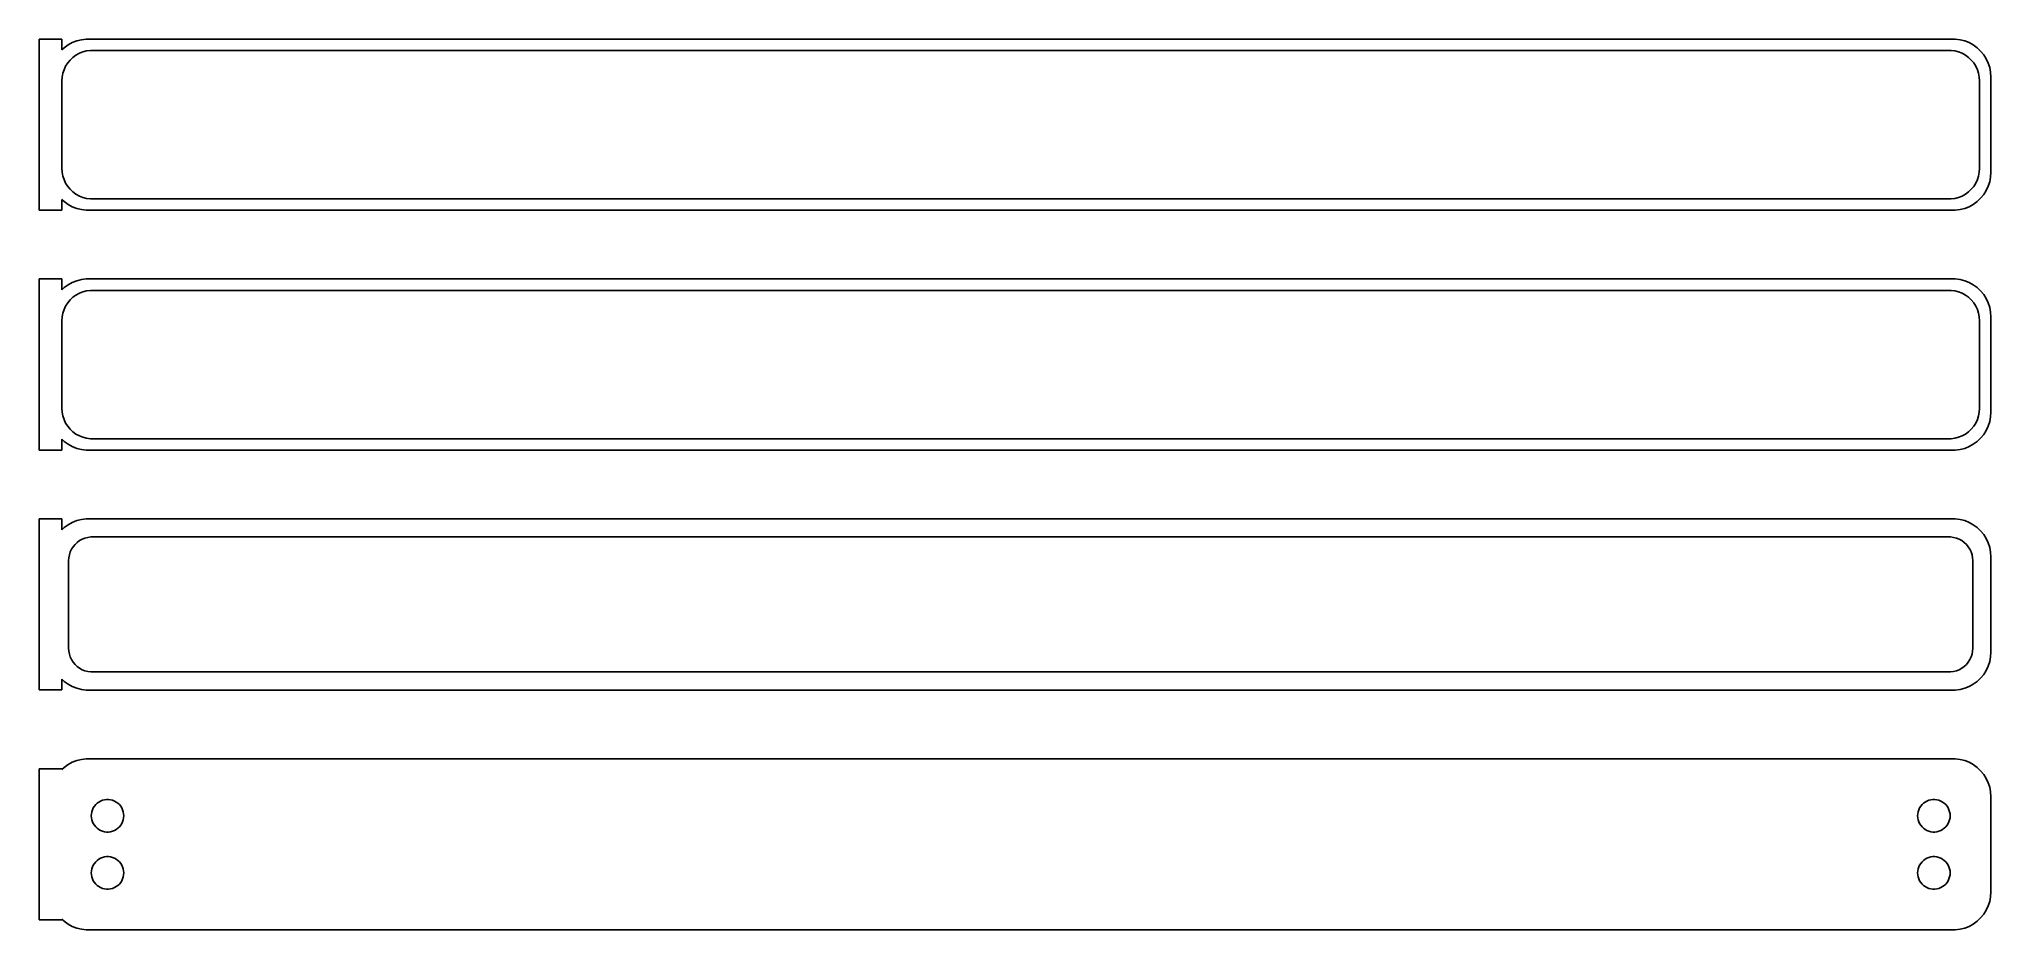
# Model space of a CAD drawing. Header units: metres. Extents: x -129 to 128, y 115 to 232.
import ezdxf

# ---------------------------------------------------------------- set-up
doc = ezdxf.new("R2010")
doc.units = ezdxf.units.M

msp = doc.modelspace()

# ---------------------------------------------------------------- linework, layer by layer
for p, q in [((-126, 231.74), (-129, 231.74)), ((-129, 231.74), (-129, 209.26)), ((-126, 230.309), (-126, 231.74)), ((-125.179, 230.972), (-125.687, 230.603)), ((-124.629, 231.274), (-125.179, 230.972)), ((-124.045, 231.505), (-124.629, 231.274)), ((-123.437, 231.661), (-124.045, 231.505)), ((-122.814, 231.74), (-123.437, 231.661)), ((122.814, 231.74), (-122.814, 231.74)), ((123.437, 231.661), (122.814, 231.74)), ((124.045, 231.505), (123.437, 231.661)), ((124.629, 231.274), (124.045, 231.505)), ((125.179, 230.972), (124.629, 231.274)), ((125.687, 230.603), (125.179, 230.972)), ((-125.687, 230.603), (-126, 230.309)), ((-125.505, 228.177), (-125.236, 228.601)), ((-125.236, 228.601), (-124.916, 228.988)), ((-124.916, 228.988), (-124.55, 229.332)), ((-124.55, 229.332), (-124.143, 229.627)), ((-124.143, 229.627), (-123.703, 229.869)), ((-123.703, 229.869), (-123.236, 230.054)), ((-123.236, 230.054), (-122.75, 230.179)), ((-122.75, 230.179), (-122.251, 230.242)), ((-122.251, 230.242), (122.251, 230.242)), ((122.251, 230.242), (122.75, 230.179)), ((122.75, 230.179), (123.236, 230.054)), ((123.236, 230.054), (123.703, 229.869)), ((123.703, 229.869), (124.143, 229.627)), ((124.143, 229.627), (124.55, 229.332)), ((124.55, 229.332), (124.916, 228.988)), ((124.916, 228.988), (125.236, 228.601)), ((125.236, 228.601), (125.505, 228.177)), ((126.145, 230.173), (125.687, 230.603)), ((126.545, 229.689), (126.145, 230.173)), ((126.882, 229.159), (126.545, 229.689)), ((127.149, 228.591), (126.882, 229.159)), ((127.343, 227.993), (127.149, 228.591)), ((-126, 226.25), (-125.968, 226.751)), ((-126, 214.75), (-126, 226.25)), ((-125.968, 226.751), (-125.874, 227.245)), ((-125.874, 227.245), (-125.719, 227.722)), ((-125.719, 227.722), (-125.505, 228.177)), ((125.505, 228.177), (125.719, 227.722)), ((125.719, 227.722), (125.874, 227.245)), ((125.874, 227.245), (125.968, 226.751)), ((125.968, 226.751), (126, 226.25)), ((126, 226.25), (126, 214.75)), ((127.461, 227.377), (127.343, 227.993)), ((127.5, 226.75), (127.461, 227.377)), ((127.5, 214.25), (127.5, 226.75)), ((-125.968, 214.249), (-126, 214.75)), ((-125.874, 213.755), (-125.968, 214.249)), ((-125.719, 213.278), (-125.874, 213.755)), ((-125.505, 212.823), (-125.719, 213.278)), ((125.719, 213.278), (125.505, 212.823)), ((125.874, 213.755), (125.719, 213.278)), ((125.968, 214.249), (125.874, 213.755)), ((126, 214.75), (125.968, 214.249)), ((127.149, 212.409), (127.343, 213.007)), ((127.343, 213.007), (127.461, 213.623)), ((127.461, 213.623), (127.5, 214.25)), ((-126, 210.691), (-125.687, 210.397)), ((-126, 209.26), (-126, 210.691)), ((-125.687, 210.397), (-125.179, 210.028)), ((-125.236, 212.399), (-125.505, 212.823)), ((-124.916, 212.012), (-125.236, 212.399)), ((-124.55, 211.668), (-124.916, 212.012)), ((-124.143, 211.373), (-124.55, 211.668)), ((-123.703, 211.131), (-124.143, 211.373)), ((-123.236, 210.946), (-123.703, 211.131)), ((-122.75, 210.821), (-123.236, 210.946)), ((-122.251, 210.758), (-122.75, 210.821)), ((122.251, 210.758), (-122.251, 210.758)), ((122.75, 210.821), (122.251, 210.758)), ((123.236, 210.946), (122.75, 210.821)), ((123.703, 211.131), (123.236, 210.946)), ((124.143, 211.373), (123.703, 211.131)), ((124.55, 211.668), (124.143, 211.373)), ((124.916, 212.012), (124.55, 211.668)), ((125.236, 212.399), (124.916, 212.012)), ((125.179, 210.028), (125.687, 210.397)), ((125.505, 212.823), (125.236, 212.399)), ((125.687, 210.397), (126.145, 210.827)), ((126.145, 210.827), (126.545, 211.311)), ((126.545, 211.311), (126.882, 211.841)), ((126.882, 211.841), (127.149, 212.409)), ((-129, 209.26), (-126, 209.26)), ((-125.179, 210.028), (-124.629, 209.726)), ((-124.629, 209.726), (-124.045, 209.495)), ((-124.045, 209.495), (-123.437, 209.339)), ((-123.437, 209.339), (-122.814, 209.26)), ((-122.814, 209.26), (122.814, 209.26)), ((122.814, 209.26), (123.437, 209.339)), ((123.437, 209.339), (124.045, 209.495)), ((124.045, 209.495), (124.629, 209.726)), ((124.629, 209.726), (125.179, 210.028)), ((-126, 200.24), (-129, 200.24)), ((-129, 200.24), (-129, 177.76)), ((-126, 198.809), (-126, 200.24)), ((-123.437, 200.161), (-124.045, 200.005)), ((-122.814, 200.24), (-123.437, 200.161)), ((122.814, 200.24), (-122.814, 200.24)), ((123.437, 200.161), (122.814, 200.24)), ((124.045, 200.005), (123.437, 200.161)), ((-125.687, 199.103), (-126, 198.809)), ((-125.179, 199.472), (-125.687, 199.103)), ((-124.629, 199.774), (-125.179, 199.472)), ((-124.916, 197.488), (-124.55, 197.832)), ((-124.045, 200.005), (-124.629, 199.774)), ((-124.55, 197.832), (-124.143, 198.127)), ((-124.143, 198.127), (-123.703, 198.369)), ((-123.703, 198.369), (-123.236, 198.554)), ((-123.236, 198.554), (-122.75, 198.679)), ((-122.75, 198.679), (-122.251, 198.742)), ((-122.251, 198.742), (122.251, 198.742)), ((122.251, 198.742), (122.75, 198.679)), ((122.75, 198.679), (123.236, 198.554)), ((123.236, 198.554), (123.703, 198.369)), ((123.703, 198.369), (124.143, 198.127)), ((124.629, 199.774), (124.045, 200.005)), ((124.143, 198.127), (124.55, 197.832)), ((124.55, 197.832), (124.916, 197.488)), ((125.179, 199.472), (124.629, 199.774)), ((125.687, 199.103), (125.179, 199.472)), ((126.145, 198.673), (125.687, 199.103)), ((126.545, 198.189), (126.145, 198.673)), ((126.882, 197.659), (126.545, 198.189)), ((127.149, 197.091), (126.882, 197.659)), ((-126, 194.75), (-125.968, 195.251)), ((-125.968, 195.251), (-125.874, 195.745)), ((-125.874, 195.745), (-125.719, 196.222)), ((-125.719, 196.222), (-125.505, 196.677)), ((-125.505, 196.677), (-125.236, 197.101)), ((-125.236, 197.101), (-124.916, 197.488)), ((124.916, 197.488), (125.236, 197.101)), ((125.236, 197.101), (125.505, 196.677)), ((125.505, 196.677), (125.719, 196.222)), ((125.719, 196.222), (125.874, 195.745)), ((125.874, 195.745), (125.968, 195.251)), ((125.968, 195.251), (126, 194.75)), ((127.343, 196.493), (127.149, 197.091)), ((127.461, 195.877), (127.343, 196.493)), ((127.5, 195.25), (127.461, 195.877)), ((127.5, 182.75), (127.5, 195.25)), ((-126, 183.25), (-126, 194.75)), ((126, 194.75), (126, 183.25)), ((-125.968, 182.749), (-126, 183.25)), ((-125.874, 182.255), (-125.968, 182.749)), ((-125.719, 181.778), (-125.874, 182.255)), ((125.874, 182.255), (125.719, 181.778)), ((125.968, 182.749), (125.874, 182.255)), ((126, 183.25), (125.968, 182.749)), ((127.343, 181.507), (127.461, 182.123)), ((127.461, 182.123), (127.5, 182.75)), ((-125.505, 181.323), (-125.719, 181.778)), ((-125.236, 180.899), (-125.505, 181.323)), ((-124.916, 180.512), (-125.236, 180.899)), ((-124.55, 180.168), (-124.916, 180.512)), ((-124.143, 179.873), (-124.55, 180.168)), ((-123.703, 179.631), (-124.143, 179.873)), ((-123.236, 179.446), (-123.703, 179.631)), ((123.703, 179.631), (123.236, 179.446)), ((124.143, 179.873), (123.703, 179.631)), ((124.55, 180.168), (124.143, 179.873)), ((124.916, 180.512), (124.55, 180.168)), ((125.236, 180.899), (124.916, 180.512)), ((125.505, 181.323), (125.236, 180.899)), ((125.719, 181.778), (125.505, 181.323)), ((126.145, 179.327), (126.545, 179.811)), ((126.545, 179.811), (126.882, 180.341)), ((126.882, 180.341), (127.149, 180.909)), ((127.149, 180.909), (127.343, 181.507)), ((-129, 177.76), (-126, 177.76)), ((-126, 179.191), (-125.687, 178.897)), ((-126, 177.76), (-126, 179.191)), ((-125.687, 178.897), (-125.179, 178.528)), ((-125.179, 178.528), (-124.629, 178.226)), ((-124.629, 178.226), (-124.045, 177.995)), ((-124.045, 177.995), (-123.437, 177.839)), ((-123.437, 177.839), (-122.814, 177.76)), ((-122.75, 179.321), (-123.236, 179.446)), ((-122.814, 177.76), (122.814, 177.76)), ((-122.251, 179.258), (-122.75, 179.321)), ((122.251, 179.258), (-122.251, 179.258)), ((122.75, 179.321), (122.251, 179.258)), ((123.236, 179.446), (122.75, 179.321)), ((122.814, 177.76), (123.437, 177.839)), ((123.437, 177.839), (124.045, 177.995)), ((124.045, 177.995), (124.629, 178.226)), ((124.629, 178.226), (125.179, 178.528)), ((125.179, 178.528), (125.687, 178.897)), ((125.687, 178.897), (126.145, 179.327)), ((-126, 168.729), (-129, 168.729)), ((-129, 168.729), (-129, 146.271)), ((-126, 167.309), (-126, 168.729)), ((-125.687, 167.603), (-126, 167.309)), ((-125.179, 167.972), (-125.687, 167.603)), ((-124.629, 168.274), (-125.179, 167.972)), ((-124.045, 168.505), (-124.629, 168.274)), ((-123.437, 168.661), (-124.045, 168.505)), ((-122.814, 168.74), (-123.437, 168.661)), ((122.814, 168.74), (-122.814, 168.74)), ((123.437, 168.661), (122.814, 168.74)), ((124.045, 168.505), (123.437, 168.661)), ((124.629, 168.274), (124.045, 168.505)), ((125.179, 167.972), (124.629, 168.274)), ((125.687, 167.603), (125.179, 167.972)), ((126.145, 167.173), (125.687, 167.603)), ((126.545, 166.689), (126.145, 167.173)), ((-125.015, 164.024), (-124.894, 164.396)), ((-124.894, 164.396), (-124.728, 164.75)), ((-124.728, 164.75), (-124.518, 165.08)), ((-124.518, 165.08), (-124.269, 165.381)), ((-124.269, 165.381), (-123.984, 165.649)), ((-123.984, 165.649), (-123.668, 165.878)), ((-123.668, 165.878), (-123.325, 166.067)), ((-123.325, 166.067), (-122.962, 166.211)), ((-122.962, 166.211), (-122.583, 166.308)), ((-122.583, 166.308), (-122.195, 166.357)), ((-122.195, 166.357), (122.195, 166.357)), ((122.195, 166.357), (122.583, 166.308)), ((122.583, 166.308), (122.962, 166.211)), ((122.962, 166.211), (123.325, 166.067)), ((123.325, 166.067), (123.668, 165.878)), ((123.668, 165.878), (123.984, 165.649)), ((123.984, 165.649), (124.269, 165.381)), ((124.269, 165.381), (124.518, 165.08)), ((124.518, 165.08), (124.728, 164.75)), ((124.728, 164.75), (124.894, 164.396)), ((124.894, 164.396), (125.015, 164.024)), ((126.882, 166.159), (126.545, 166.689)), ((127.149, 165.591), (126.882, 166.159)), ((127.343, 164.993), (127.149, 165.591)), ((127.461, 164.377), (127.343, 164.993)), ((127.5, 163.75), (127.461, 164.377)), ((-125.113, 163.25), (-125.088, 163.64)), ((-125.113, 151.75), (-125.113, 163.25)), ((-125.088, 163.64), (-125.015, 164.024)), ((125.015, 164.024), (125.088, 163.64)), ((125.088, 163.64), (125.113, 163.25)), ((125.113, 163.25), (125.113, 151.75)), ((127.5, 151.25), (127.5, 163.75)), ((-125.088, 151.36), (-125.113, 151.75)), ((-125.015, 150.976), (-125.088, 151.36)), ((125.088, 151.36), (125.015, 150.976)), ((125.113, 151.75), (125.088, 151.36)), ((-124.894, 150.604), (-125.015, 150.976)), ((-124.728, 150.25), (-124.894, 150.604)), ((-124.518, 149.92), (-124.728, 150.25)), ((-124.269, 149.619), (-124.518, 149.92)), ((-123.984, 149.351), (-124.269, 149.619)), ((-123.668, 149.122), (-123.984, 149.351)), ((-123.325, 148.933), (-123.668, 149.122)), ((-122.962, 148.789), (-123.325, 148.933)), ((-122.583, 148.692), (-122.962, 148.789)), ((122.962, 148.789), (122.583, 148.692)), ((123.325, 148.933), (122.962, 148.789)), ((123.668, 149.122), (123.325, 148.933)), ((123.984, 149.351), (123.668, 149.122)), ((124.269, 149.619), (123.984, 149.351)), ((124.518, 149.92), (124.269, 149.619)), ((124.728, 150.25), (124.518, 149.92)), ((124.894, 150.604), (124.728, 150.25)), ((125.015, 150.976), (124.894, 150.604)), ((126.545, 148.311), (126.882, 148.841)), ((126.882, 148.841), (127.149, 149.409)), ((127.149, 149.409), (127.343, 150.007)), ((127.343, 150.007), (127.461, 150.623)), ((127.461, 150.623), (127.5, 151.25)), ((-129, 146.271), (-126, 146.271)), ((-126, 146.271), (-126, 147.691)), ((-126, 147.691), (-125.687, 147.397)), ((-125.687, 147.397), (-125.179, 147.028)), ((-125.179, 147.028), (-124.629, 146.726)), ((-124.629, 146.726), (-124.045, 146.495)), ((-124.045, 146.495), (-123.437, 146.339)), ((-123.437, 146.339), (-122.814, 146.26)), ((-122.814, 146.26), (122.814, 146.26)), ((-122.195, 148.643), (-122.583, 148.692)), ((122.195, 148.643), (-122.195, 148.643)), ((122.583, 148.692), (122.195, 148.643)), ((122.814, 146.26), (123.437, 146.339)), ((123.437, 146.339), (124.045, 146.495)), ((124.045, 146.495), (124.629, 146.726)), ((124.629, 146.726), (125.179, 147.028)), ((125.179, 147.028), (125.687, 147.397)), ((125.687, 147.397), (126.145, 147.827)), ((126.145, 147.827), (126.545, 148.311)), ((-125.687, 136.103), (-126, 135.809)), ((-125.179, 136.472), (-125.687, 136.103)), ((-124.629, 136.774), (-125.179, 136.472)), ((-124.045, 137.005), (-124.629, 136.774)), ((-123.437, 137.161), (-124.045, 137.005)), ((-122.814, 137.24), (-123.437, 137.161)), ((122.814, 137.24), (-122.814, 137.24)), ((123.437, 137.161), (122.814, 137.24)), ((124.045, 137.005), (123.437, 137.161)), ((124.629, 136.774), (124.045, 137.005)), ((125.179, 136.472), (124.629, 136.774)), ((125.687, 136.103), (125.179, 136.472)), ((126.145, 135.673), (125.687, 136.103)), ((-126, 135.903), (-129, 135.903)), ((-129, 135.903), (-129, 116.097)), ((-126, 135.809), (-126, 135.903)), ((126.545, 135.189), (126.145, 135.673)), ((126.882, 134.659), (126.545, 135.189)), ((127.149, 134.091), (126.882, 134.659)), ((127.343, 133.493), (127.149, 134.091)), ((127.461, 132.877), (127.343, 133.493)), ((-121.871, 130.779), (-121.727, 131.005)), ((-121.727, 131.005), (-121.557, 131.212)), ((-121.557, 131.212), (-121.361, 131.395)), ((-121.361, 131.395), (-121.144, 131.553)), ((-121.144, 131.553), (-120.909, 131.682)), ((-120.909, 131.682), (-120.66, 131.781)), ((-120.66, 131.781), (-120.4, 131.847)), ((-120.4, 131.847), (-120.134, 131.881)), ((-120.134, 131.881), (-119.866, 131.881)), ((-119.866, 131.881), (-119.6, 131.847)), ((-119.6, 131.847), (-119.34, 131.781)), ((-119.34, 131.781), (-119.091, 131.682)), ((-119.091, 131.682), (-118.856, 131.553)), ((-118.856, 131.553), (-118.639, 131.395)), ((-118.639, 131.395), (-118.443, 131.212)), ((-118.443, 131.212), (-118.273, 131.005)), ((-118.273, 131.005), (-118.129, 130.779)), ((118.129, 130.779), (118.273, 131.005)), ((118.273, 131.005), (118.443, 131.212)), ((118.443, 131.212), (118.639, 131.395)), ((118.639, 131.395), (118.856, 131.553)), ((118.856, 131.553), (119.091, 131.682)), ((119.091, 131.682), (119.34, 131.781)), ((119.34, 131.781), (119.6, 131.847)), ((119.6, 131.847), (119.866, 131.881)), ((119.866, 131.881), (120.134, 131.881)), ((120.134, 131.881), (120.4, 131.847)), ((120.4, 131.847), (120.66, 131.781)), ((120.66, 131.781), (120.909, 131.682)), ((120.909, 131.682), (121.144, 131.553)), ((121.144, 131.553), (121.361, 131.395)), ((121.361, 131.395), (121.557, 131.212)), ((121.557, 131.212), (121.727, 131.005)), ((121.727, 131.005), (121.871, 130.779)), ((127.5, 132.25), (127.461, 132.877)), ((127.5, 119.75), (127.5, 132.25)), ((-122.135, 129.75), (-122.118, 130.018)), ((-122.118, 129.482), (-122.135, 129.75)), ((-122.118, 130.018), (-122.068, 130.281)), ((-122.068, 129.219), (-122.118, 129.482)), ((-122.068, 130.281), (-121.985, 130.536)), ((-121.985, 128.964), (-122.068, 129.219)), ((-121.985, 130.536), (-121.871, 130.779)), ((-121.871, 128.721), (-121.985, 128.964)), ((-121.727, 128.495), (-121.871, 128.721)), ((-121.557, 128.288), (-121.727, 128.495)), ((-121.361, 128.105), (-121.557, 128.288)), ((-118.443, 128.288), (-118.639, 128.105)), ((-118.273, 128.495), (-118.443, 128.288)), ((-118.129, 128.721), (-118.273, 128.495)), ((-118.129, 130.779), (-118.015, 130.536)), ((-118.015, 128.964), (-118.129, 128.721)), ((-118.015, 130.536), (-117.932, 130.281)), ((-117.932, 129.219), (-118.015, 128.964)), ((-117.932, 130.281), (-117.882, 130.018)), ((-117.882, 129.482), (-117.932, 129.219)), ((-117.882, 130.018), (-117.865, 129.75)), ((-117.865, 129.75), (-117.882, 129.482)), ((117.865, 129.75), (117.882, 130.018)), ((117.882, 129.482), (117.865, 129.75)), ((117.882, 130.018), (117.932, 130.281)), ((117.932, 129.219), (117.882, 129.482)), ((117.932, 130.281), (118.015, 130.536)), ((118.015, 128.964), (117.932, 129.219)), ((118.015, 130.536), (118.129, 130.779)), ((118.129, 128.721), (118.015, 128.964)), ((118.273, 128.495), (118.129, 128.721)), ((118.443, 128.288), (118.273, 128.495)), ((118.639, 128.105), (118.443, 128.288)), ((121.557, 128.288), (121.361, 128.105)), ((121.727, 128.495), (121.557, 128.288)), ((121.871, 128.721), (121.727, 128.495)), ((121.871, 130.779), (121.985, 130.536)), ((121.985, 128.964), (121.871, 128.721)), ((121.985, 130.536), (122.068, 130.281)), ((122.068, 129.219), (121.985, 128.964)), ((122.068, 130.281), (122.118, 130.018)), ((122.118, 129.482), (122.068, 129.219)), ((122.118, 130.018), (122.135, 129.75)), ((122.135, 129.75), (122.118, 129.482)), ((-121.144, 127.947), (-121.361, 128.105)), ((-120.909, 127.818), (-121.144, 127.947)), ((-120.66, 127.719), (-120.909, 127.818)), ((-120.4, 127.653), (-120.66, 127.719)), ((-120.134, 127.619), (-120.4, 127.653)), ((-119.866, 127.619), (-120.134, 127.619)), ((-119.6, 127.653), (-119.866, 127.619)), ((-119.34, 127.719), (-119.6, 127.653)), ((-119.091, 127.818), (-119.34, 127.719)), ((-118.856, 127.947), (-119.091, 127.818)), ((-118.639, 128.105), (-118.856, 127.947)), ((118.856, 127.947), (118.639, 128.105)), ((119.091, 127.818), (118.856, 127.947)), ((119.34, 127.719), (119.091, 127.818)), ((119.6, 127.653), (119.34, 127.719)), ((119.866, 127.619), (119.6, 127.653)), ((120.134, 127.619), (119.866, 127.619)), ((120.4, 127.653), (120.134, 127.619)), ((120.66, 127.719), (120.4, 127.653)), ((120.909, 127.818), (120.66, 127.719)), ((121.144, 127.947), (120.909, 127.818)), ((121.361, 128.105), (121.144, 127.947)), ((-121.985, 123.036), (-121.871, 123.279)), ((-121.871, 123.279), (-121.727, 123.505)), ((-121.727, 123.505), (-121.557, 123.712)), ((-121.557, 123.712), (-121.361, 123.895)), ((-121.361, 123.895), (-121.144, 124.053)), ((-121.144, 124.053), (-120.909, 124.182)), ((-120.909, 124.182), (-120.66, 124.281)), ((-120.66, 124.281), (-120.4, 124.347)), ((-120.4, 124.347), (-120.134, 124.381)), ((-120.134, 124.381), (-119.866, 124.381)), ((-119.866, 124.381), (-119.6, 124.347)), ((-119.6, 124.347), (-119.34, 124.281)), ((-119.34, 124.281), (-119.091, 124.182)), ((-119.091, 124.182), (-118.856, 124.053)), ((-118.856, 124.053), (-118.639, 123.895)), ((-118.639, 123.895), (-118.443, 123.712)), ((-118.443, 123.712), (-118.273, 123.505)), ((-118.273, 123.505), (-118.129, 123.279)), ((-118.129, 123.279), (-118.015, 123.036)), ((118.015, 123.036), (118.129, 123.279)), ((118.129, 123.279), (118.273, 123.505)), ((118.273, 123.505), (118.443, 123.712)), ((118.443, 123.712), (118.639, 123.895)), ((118.639, 123.895), (118.856, 124.053)), ((118.856, 124.053), (119.091, 124.182)), ((119.091, 124.182), (119.34, 124.281)), ((119.34, 124.281), (119.6, 124.347)), ((119.6, 124.347), (119.866, 124.381)), ((119.866, 124.381), (120.134, 124.381)), ((120.134, 124.381), (120.4, 124.347)), ((120.4, 124.347), (120.66, 124.281)), ((120.66, 124.281), (120.909, 124.182)), ((120.909, 124.182), (121.144, 124.053)), ((121.144, 124.053), (121.361, 123.895)), ((121.361, 123.895), (121.557, 123.712)), ((121.557, 123.712), (121.727, 123.505)), ((121.727, 123.505), (121.871, 123.279)), ((121.871, 123.279), (121.985, 123.036)), ((-122.135, 122.25), (-122.118, 122.518)), ((-122.118, 121.982), (-122.135, 122.25)), ((-122.118, 122.518), (-122.068, 122.781)), ((-122.068, 121.719), (-122.118, 121.982)), ((-122.068, 122.781), (-121.985, 123.036)), ((-121.985, 121.464), (-122.068, 121.719)), ((-121.871, 121.221), (-121.985, 121.464)), ((-121.727, 120.995), (-121.871, 121.221)), ((-121.557, 120.788), (-121.727, 120.995)), ((-121.361, 120.605), (-121.557, 120.788)), ((-121.144, 120.447), (-121.361, 120.605)), ((-118.639, 120.605), (-118.856, 120.447)), ((-118.443, 120.788), (-118.639, 120.605)), ((-118.273, 120.995), (-118.443, 120.788)), ((-118.129, 121.221), (-118.273, 120.995)), ((-118.015, 121.464), (-118.129, 121.221)), ((-118.015, 123.036), (-117.932, 122.781)), ((-117.932, 121.719), (-118.015, 121.464)), ((-117.932, 122.781), (-117.882, 122.518)), ((-117.882, 121.982), (-117.932, 121.719)), ((-117.882, 122.518), (-117.865, 122.25)), ((-117.865, 122.25), (-117.882, 121.982)), ((117.865, 122.25), (117.882, 122.518)), ((117.882, 121.982), (117.865, 122.25)), ((117.882, 122.518), (117.932, 122.781)), ((117.932, 121.719), (117.882, 121.982)), ((117.932, 122.781), (118.015, 123.036)), ((118.015, 121.464), (117.932, 121.719)), ((118.129, 121.221), (118.015, 121.464)), ((118.273, 120.995), (118.129, 121.221)), ((118.443, 120.788), (118.273, 120.995)), ((118.639, 120.605), (118.443, 120.788)), ((118.856, 120.447), (118.639, 120.605)), ((121.361, 120.605), (121.144, 120.447)), ((121.557, 120.788), (121.361, 120.605)), ((121.727, 120.995), (121.557, 120.788)), ((121.871, 121.221), (121.727, 120.995)), ((121.985, 121.464), (121.871, 121.221)), ((121.985, 123.036), (122.068, 122.781)), ((122.068, 121.719), (121.985, 121.464)), ((122.068, 122.781), (122.118, 122.518)), ((122.118, 121.982), (122.068, 121.719)), ((122.118, 122.518), (122.135, 122.25)), ((122.135, 122.25), (122.118, 121.982)), ((-120.909, 120.318), (-121.144, 120.447)), ((-120.66, 120.219), (-120.909, 120.318)), ((-120.4, 120.153), (-120.66, 120.219)), ((-120.134, 120.119), (-120.4, 120.153)), ((-119.866, 120.119), (-120.134, 120.119)), ((-119.6, 120.153), (-119.866, 120.119)), ((-119.34, 120.219), (-119.6, 120.153)), ((-119.091, 120.318), (-119.34, 120.219)), ((-118.856, 120.447), (-119.091, 120.318)), ((119.091, 120.318), (118.856, 120.447)), ((119.34, 120.219), (119.091, 120.318)), ((119.6, 120.153), (119.34, 120.219)), ((119.866, 120.119), (119.6, 120.153)), ((120.134, 120.119), (119.866, 120.119)), ((120.4, 120.153), (120.134, 120.119)), ((120.66, 120.219), (120.4, 120.153)), ((120.909, 120.318), (120.66, 120.219)), ((121.144, 120.447), (120.909, 120.318)), ((127.149, 117.909), (127.343, 118.507)), ((127.343, 118.507), (127.461, 119.123)), ((127.461, 119.123), (127.5, 119.75)), ((-129, 116.097), (-126, 116.097)), ((-126, 116.097), (-126, 116.191)), ((-126, 116.191), (-125.687, 115.897)), ((-125.687, 115.897), (-125.179, 115.528)), ((-125.179, 115.528), (-124.629, 115.226)), ((124.629, 115.226), (125.179, 115.528)), ((125.179, 115.528), (125.687, 115.897)), ((125.687, 115.897), (126.145, 116.327)), ((126.145, 116.327), (126.545, 116.811)), ((126.545, 116.811), (126.882, 117.341)), ((126.882, 117.341), (127.149, 117.909)), ((-124.629, 115.226), (-124.045, 114.995)), ((-124.045, 114.995), (-123.437, 114.839)), ((-123.437, 114.839), (-122.814, 114.76)), ((-122.814, 114.76), (122.814, 114.76)), ((122.814, 114.76), (123.437, 114.839)), ((123.437, 114.839), (124.045, 114.995)), ((124.045, 114.995), (124.629, 115.226))]:
    msp.add_line(p, q)

doc.saveas('drawing.dxf')
